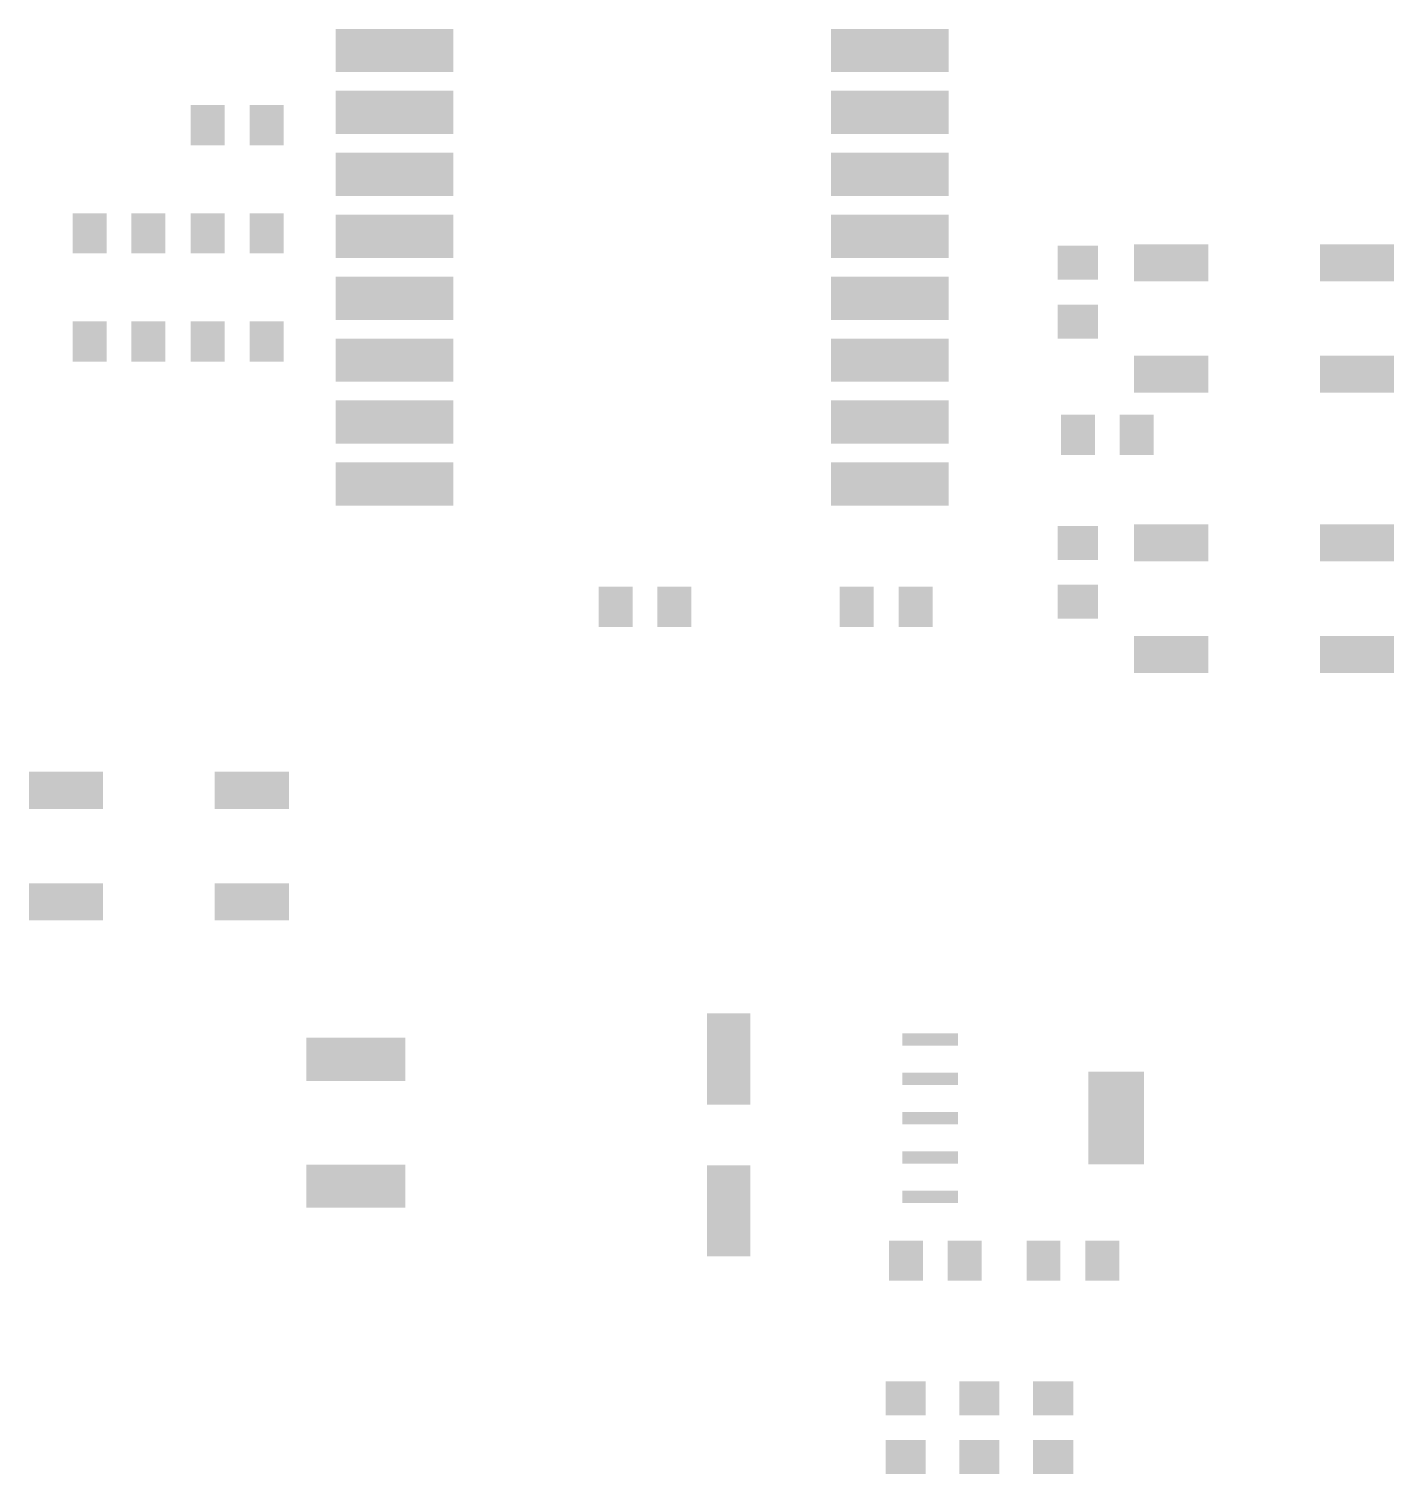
# Model space of a CAD drawing. Extents: x 3.3 to 47.4, y 8.8 to 55.5.
import ezdxf

# ---------------------------------------------------------------- set-up
doc = ezdxf.new("R2010")
doc.units = 0
doc.layers.add('Top_Paste', color=4, linetype='CONTINUOUS')

msp = doc.modelspace()

# ---------------------------------------------------------------- linework, layer by layer
at = {"layer": 'Top_Paste'}
for points in [[(13.1844, 55.4683), (16.9812, 55.4683), (13.1844, 54.0715), (16.9812, 54.0715)], [(29.1844, 55.4683), (32.9812, 55.4683), (29.1844, 54.0715), (32.9812, 54.0715)], [(13.1844, 53.4683), (16.9812, 53.4683), (13.1844, 52.0715), (16.9812, 52.0715)], [(29.1844, 53.4683), (32.9812, 53.4683), (29.1844, 52.0715), (32.9812, 52.0715)], [(8.5065, 53.0083), (9.6033, 53.0083), (8.5065, 51.7115), (9.6033, 51.7115)], [(10.4065, 53.0083), (11.5033, 53.0083), (10.4065, 51.7115), (11.5033, 51.7115)], [(13.1844, 51.4683), (16.9812, 51.4683), (13.1844, 50.0715), (16.9812, 50.0715)], [(29.1844, 51.4683), (32.9812, 51.4683), (29.1844, 50.0715), (32.9812, 50.0715)], [(4.6909, 49.5154), (5.7877, 49.5154), (4.6909, 48.2186), (5.7877, 48.2186)], [(6.5909, 49.5154), (7.6877, 49.5154), (6.5909, 48.2186), (7.6877, 48.2186)], [(8.5065, 49.5154), (9.6033, 49.5154), (8.5065, 48.2186), (9.6033, 48.2186)], [(10.4065, 49.5154), (11.5033, 49.5154), (10.4065, 48.2186), (11.5033, 48.2186)], [(13.1844, 49.4683), (16.9812, 49.4683), (13.1844, 48.0715), (16.9812, 48.0715)], [(29.1844, 49.4683), (32.9812, 49.4683), (29.1844, 48.0715), (32.9812, 48.0715)], [(36.503, 48.4628), (37.7998, 48.4628), (36.503, 47.366), (37.7998, 47.366)], [(38.9696, 48.5128), (41.3664, 48.5128), (38.9696, 47.316), (41.3664, 47.316)], [(44.9696, 48.5128), (47.3664, 48.5128), (44.9696, 47.316), (47.3664, 47.316)], [(13.1844, 47.4683), (16.9812, 47.4683), (13.1844, 46.0715), (16.9812, 46.0715)], [(29.1844, 47.4683), (32.9812, 47.4683), (29.1844, 46.0715), (32.9812, 46.0715)], [(36.503, 46.5628), (37.7998, 46.5628), (36.503, 45.466), (37.7998, 45.466)], [(4.6909, 46.0225), (5.7877, 46.0225), (4.6909, 44.7257), (5.7877, 44.7257)], [(6.5909, 46.0225), (7.6877, 46.0225), (6.5909, 44.7257), (7.6877, 44.7257)], [(8.5065, 46.0225), (9.6033, 46.0225), (8.5065, 44.7257), (9.6033, 44.7257)], [(10.4065, 46.0225), (11.5033, 46.0225), (10.4065, 44.7257), (11.5033, 44.7257)], [(13.1844, 45.4683), (16.9812, 45.4683), (13.1844, 44.0715), (16.9812, 44.0715)], [(29.1844, 45.4683), (32.9812, 45.4683), (29.1844, 44.0715), (32.9812, 44.0715)], [(38.9696, 44.9128), (41.3664, 44.9128), (38.9696, 43.716), (41.3664, 43.716)], [(44.9696, 44.9128), (47.3664, 44.9128), (44.9696, 43.716), (47.3664, 43.716)], [(13.1844, 43.4683), (16.9812, 43.4683), (13.1844, 42.0715), (16.9812, 42.0715)], [(29.1844, 43.4683), (32.9812, 43.4683), (29.1844, 42.0715), (32.9812, 42.0715)], [(36.6082, 43.006), (37.705, 43.006), (36.6082, 41.7092), (37.705, 41.7092)], [(38.5082, 43.006), (39.605, 43.006), (38.5082, 41.7092), (39.605, 41.7092)], [(13.1844, 41.4683), (16.9812, 41.4683), (13.1844, 40.0715), (16.9812, 40.0715)], [(29.1844, 41.4683), (32.9812, 41.4683), (29.1844, 40.0715), (32.9812, 40.0715)], [(36.503, 39.4131), (37.7998, 39.4131), (36.503, 38.3163), (37.7998, 38.3163)], [(38.9696, 39.4631), (41.3664, 39.4631), (38.9696, 38.2663), (41.3664, 38.2663)], [(44.9696, 39.4631), (47.3664, 39.4631), (44.9696, 38.2663), (47.3664, 38.2663)], [(21.6789, 37.4491), (22.7757, 37.4491), (21.6789, 36.1523), (22.7757, 36.1523)], [(23.5789, 37.4491), (24.6757, 37.4491), (23.5789, 36.1523), (24.6757, 36.1523)], [(29.4637, 37.4491), (30.5605, 37.4491), (29.4637, 36.1523), (30.5605, 36.1523)], [(31.3637, 37.4491), (32.4605, 37.4491), (31.3637, 36.1523), (32.4605, 36.1523)], [(36.503, 37.5131), (37.7998, 37.5131), (36.503, 36.4163), (37.7998, 36.4163)], [(38.9696, 35.8631), (41.3664, 35.8631), (38.9696, 34.6663), (41.3664, 34.6663)], [(44.9696, 35.8631), (47.3664, 35.8631), (44.9696, 34.6663), (47.3664, 34.6663)], [(3.2802, 31.4731), (5.677, 31.4731), (3.2802, 30.2763), (5.677, 30.2763)], [(9.2802, 31.4731), (11.677, 31.4731), (9.2802, 30.2763), (11.677, 30.2763)], [(3.2802, 27.8731), (5.677, 27.8731), (3.2802, 26.6763), (5.677, 26.6763)], [(9.2802, 27.8731), (11.677, 27.8731), (9.2802, 26.6763), (11.677, 26.6763)], [(25.1806, 23.6676), (26.5774, 23.6676), (25.1806, 20.7208), (26.5774, 20.7208)], [(12.2432, 22.8884), (15.44, 22.8884), (12.2432, 21.4916), (15.44, 21.4916)], [(31.49, 23.0277), (33.2868, 23.0277), (31.49, 22.6309), (33.2868, 22.6309)], [(31.49, 21.7577), (33.2868, 21.7577), (31.49, 21.3609), (33.2868, 21.3609)], [(37.49, 21.7877), (39.2868, 21.7877), (37.49, 18.7909), (39.2868, 18.7909)], [(31.49, 20.4877), (33.2868, 20.4877), (31.49, 20.0909), (33.2868, 20.0909)], [(31.49, 19.2177), (33.2868, 19.2177), (31.49, 18.8209), (33.2868, 18.8209)], [(12.2432, 18.7884), (15.44, 18.7884), (12.2432, 17.3916), (15.44, 17.3916)], [(25.1806, 18.7676), (26.5774, 18.7676), (25.1806, 15.8208), (26.5774, 15.8208)], [(31.49, 17.9477), (33.2868, 17.9477), (31.49, 17.5509), (33.2868, 17.5509)], [(31.0514, 16.3332), (32.1482, 16.3332), (31.0514, 15.0364), (32.1482, 15.0364)], [(32.9514, 16.3332), (34.0482, 16.3332), (32.9514, 15.0364), (34.0482, 15.0364)], [(35.4964, 16.3332), (36.5932, 16.3332), (35.4964, 15.0364), (36.5932, 15.0364)], [(37.3964, 16.3332), (38.4932, 16.3332), (37.3964, 15.0364), (38.4932, 15.0364)], [(30.9462, 11.7877), (32.243, 11.7877), (30.9462, 10.6909), (32.243, 10.6909)], [(33.3265, 11.7877), (34.6233, 11.7877), (33.3265, 10.6909), (34.6233, 10.6909)], [(35.7068, 11.7877), (37.0036, 11.7877), (35.7068, 10.6909), (37.0036, 10.6909)], [(30.9462, 9.8877), (32.243, 9.8877), (30.9462, 8.7909), (32.243, 8.7909)], [(33.3265, 9.8877), (34.6233, 9.8877), (33.3265, 8.7909), (34.6233, 8.7909)], [(35.7068, 9.8877), (37.0036, 9.8877), (35.7068, 8.7909), (37.0036, 8.7909)]]:
    msp.add_solid(points, dxfattribs=at)

doc.saveas('drawing.dxf')
